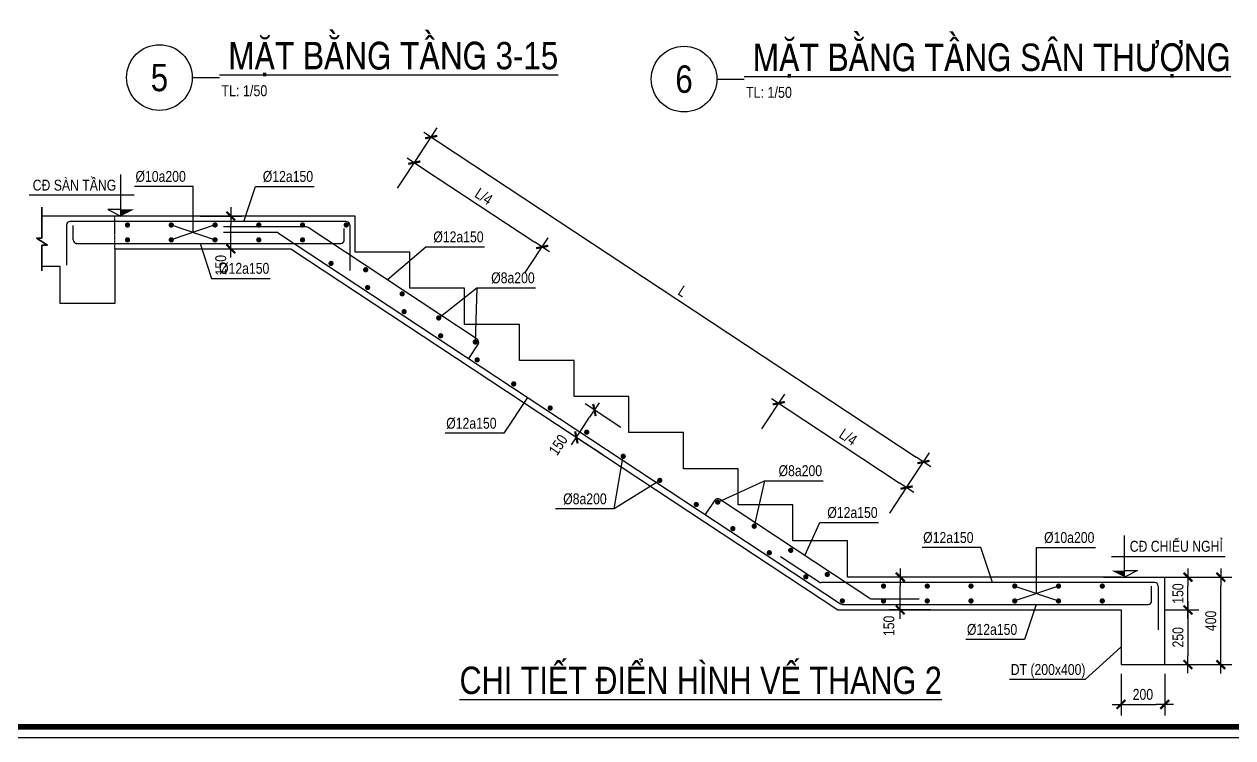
# Model space of a CAD drawing. Header units: millimetres. Extents: x 379264 to 1158416, y -283062 to 356890.
# Drawn here: x 874288 to 885337, y -30402 to -23880 of the extents above; entities that cross this region are included whole.
import ezdxf
from ezdxf.enums import TextEntityAlignment as Align

# ---------------------------------------------------------------- set-up
doc = ezdxf.new("R2010")
doc.units = ezdxf.units.MM
doc.linetypes.add('HIDDEN', pattern=[9.525, 6.35, -3.175])
for name, color, linetype in [('01PM. TEXT A', 3, 'Continuous'), ('02PM. TEXT B', 4, 'Continuous'), ('04PM. THIN', 7, 'Continuous'), ('05PM. FRAME', 4, 'Continuous'), ('06PM. HIDDEN', 4, 'HIDDEN'), ('08PM. SSS X', 6, 'Continuous'), ('11PM. DIM', 2, 'Continuous')]:
    doc.layers.add(name, color=color, linetype=linetype)
doc.styles.add('[PMDC2013]STYLE', font='arial.ttf', dxfattribs={"width": 0.8})
doc.styles.add('BLOCK C - CHI TIET THANG 6$0$VNI-HelveC', font='VHELVCN_0.TTF')
doc.styles.add('BLOCK C - CHI TIET THANG 6$0$VNI-HelveCB', font='VHELVCB_0.TTF')
doc.dimstyles.new('20', dxfattribs={"dimtxt": 250, "dimasz": 200, "dimexe": 250, "dimexo": 0, "dimgap": 100, "dimtad": 1, "dimdec": 0, "dimlfac": 0.2, "dimzin": 0, "dimdsep": 46, "dimtxsty": '[PMDC2013]STYLE', "dimblk": 'TICK', "dimcen": 0, "dimdle": 300, "dimclrd": 2, "dimclre": 2, "dimclrt": 4, "dimadec": 0, "dimazin": 0, "dimtfac": 0.004, "dimtdec": 0, "dimtix": 1, "dimtmove": 2, "dimatfit": 3, "dimldrblk": 'TICK', "dimfxl": 1, "dimtvp": 0.8, "dimtolj": 1, "dimtzin": 0, "dimarcsym": 0})

# ---------------------------------------------------------------- blocks, each defined once
blk = doc.blocks.new('CHG_XX_Khung ten')
blk.add_lwpolyline([(15, 579), (826, 579), (826, 15), (15, 15)], close=True)
at = {"color": 4, "linetype": 'Continuous', "const_width": 1}
blk.add_lwpolyline([(17, 577), (824, 577), (824, 17), (17, 17)], close=True, dxfattribs=at)
blk = doc.blocks.new('BLOCK C - CHI TIET THANG 6$0$HTT-Title')
at = {"lineweight": -2}
blk.add_line((6, 0), (11, 0), dxfattribs=at)
at = {"linetype": 'ByBlock', "lineweight": -2}
blk.add_circle((0, 0), 6, dxfattribs=at)
at = {"linetype": 'ByBlock', "lineweight": -2, "style": 'BLOCK C - CHI TIET THANG 6$0$VNI-HelveCB'}
blk.add_attdef('DWG.NAME', text='', height=5, dxfattribs=at).set_placement((11, 0), align=Align.BOTTOM_LEFT)
blk.add_attdef('NUMBER', text='', height=5, dxfattribs=at).set_placement((0, 0), align=Align.MIDDLE_CENTER)
at = {"linetype": 'ByBlock', "lineweight": -2, "style": 'BLOCK C - CHI TIET THANG 6$0$VNI-HelveC'}
blk.add_attdef('SCALE', text='', height=2, dxfattribs=at).set_placement((11.32, -1.41), align=Align.TOP_LEFT)
blk = doc.blocks.new('TICK')
at = {"color": 0, "linetype": 'ByBlock'}
blk.add_line((1, 0), (-1, 0), dxfattribs=at)
at = {"color": 7, "linetype": 'ByBlock', "const_width": 0.25}
blk.add_lwpolyline([(-0.5, -0.5), (0.5, 0.5)], dxfattribs=at)
blk = doc.blocks.new('*D432')
at = {"layer": '11PM. DIM', "color": 2, "lineweight": -2, "ltscale": 0.3, "transparency": 16777216}
for p, q in [((-11429, 5417), (-12243, 5955)), ((-12337, 5358), (-12144, 5650)), ((-11842, 4791), (-12656, 5329))]:
    blk.add_line(p, q, dxfattribs=at)
at = {"layer": 'Defpoints', "color": 0, "ltscale": 0.3, "transparency": 16777216}
for p in [(-12034, 5817), (-11429, 5417), (-11842, 4791)]:
    blk.add_point(p, dxfattribs=at)
at = {"layer": '11PM. DIM', "color": 2, "lineweight": -2, "ltscale": 0.3, "transparency": 16777216, "xscale": 200, "yscale": 200, "zscale": 200}
for p, rotation in [((-12034, 5817), 56.57518881796125), ((-12447, 5191), 236.5751888179612)]:
    blk.add_blockref('TICK', p, dxfattribs=dict(at, rotation=rotation))
at = {"layer": '11PM. DIM', "color": 4, "ltscale": 0.3, "transparency": 16777216, "insert": (-12861, 5019), "char_height": 250, "attachment_point": 5, "rotation": 56.5752, "style": '[PMDC2013]STYLE'}
blk.add_mtext('\\A1;150', dxfattribs=at)
blk = doc.blocks.new('*D423')
at = {"layer": '11PM. DIM', "color": 2, "lineweight": -2, "ltscale": 0.3, "transparency": 16777216}
for p, q in [((-16536, 10885), (-16013, 11678)), ((-15983, 11359), (-13396, 9651)), ((-13615, 8957), (-13092, 9750))]:
    blk.add_line(p, q, dxfattribs=at)
at = {"layer": 'Defpoints', "color": 0, "ltscale": 0.3, "transparency": 16777216}
for p in [(-16536, 10885), (-13229, 9541), (-13615, 8957)]:
    blk.add_point(p, dxfattribs=at)
at = {"layer": '11PM. DIM', "color": 2, "lineweight": -2, "ltscale": 0.3, "transparency": 16777216, "xscale": 200, "yscale": 200, "zscale": 200}
for p, rotation in [((-16150, 11469), 146.5751888165333), ((-13229, 9541), 326.5751888165333)]:
    blk.add_blockref('TICK', p, dxfattribs=dict(at, rotation=rotation))
at = {"layer": '11PM. DIM', "color": 4, "ltscale": 0.3, "transparency": 16777216, "insert": (-14564, 10696), "char_height": 250, "attachment_point": 5, "rotation": 326.5752, "style": '[PMDC2013]STYLE'}
blk.add_mtext('\\A1;L/4', dxfattribs=at)
blk = doc.blocks.new('*D424')
at = {"layer": '11PM. DIM', "color": 2, "lineweight": -2, "ltscale": 0.3, "transparency": 16777216}
for p, q in [((-8207, 5388), (-7684, 6181)), ((-7655, 5862), (-5067, 4154)), ((-5286, 3460), (-4763, 4253))]:
    blk.add_line(p, q, dxfattribs=at)
at = {"layer": 'Defpoints', "color": 0, "ltscale": 0.3, "transparency": 16777216}
for p in [(-8207, 5388), (-4900, 4044), (-5286, 3460)]:
    blk.add_point(p, dxfattribs=at)
at = {"layer": '11PM. DIM', "color": 2, "lineweight": -2, "ltscale": 0.3, "transparency": 16777216, "xscale": 200, "yscale": 200, "zscale": 200}
for p, rotation in [((-7822, 5972), 146.5751888165333), ((-4900, 4044), 326.5751888165333)]:
    blk.add_blockref('TICK', p, dxfattribs=dict(at, rotation=rotation))
at = {"layer": '11PM. DIM', "color": 4, "ltscale": 0.3, "transparency": 16777216, "insert": (-6235, 5199), "char_height": 250, "attachment_point": 5, "rotation": 326.5752, "style": '[PMDC2013]STYLE'}
blk.add_mtext('\\A1;L/4', dxfattribs=at)
blk = doc.blocks.new('*U808')
at = {"const_width": 60}
for points in [[(-30, 0, 1), (30, 0, 1)], [(970, 0, 1), (1030, 0, 1)], [(1970, 0, 1), (2030, 0, 1)], [(2970, 0, 1), (3030, 0, 1)], [(3970, 0, 1), (4030, 0, 1)], [(4970, 0, 1), (5030, 0, 1)], [(5970, 0, 1), (6030, 0, 1)], [(6970, 0, 1), (7030, 0, 1)], [(7970, 0, 1), (8030, 0, 1)], [(8970, 0, 1), (9030, 0, 1)], [(9970, 0, 1), (10030, 0, 1)], [(10970, 0, 1), (11030, 0, 1)], [(11970, 0, 1), (12030, 0, 1)], [(12970, 0, 1), (13030, 0, 1)], [(13970, 0, 1), (14030, 0, 1)]]:
    blk.add_lwpolyline(points, format="xyb", close=True, dxfattribs=at)
blk = doc.blocks.new('*U812')
at = {"const_width": 60}
for points in [[(-30, 0, 1), (30, 0, 1)], [(970, 0, 1), (1030, 0, 1)], [(1970, 0, 1), (2030, 0, 1)], [(2970, 0, 1), (3030, 0, 1)]]:
    blk.add_lwpolyline(points, format="xyb", close=True, dxfattribs=at)
blk = doc.blocks.new('*U809')
at = {"const_width": 60}
for points in [[(-4970, 0, -1), (-5030, 0, -1)], [(-3970, 0, -1), (-4030, 0, -1)], [(-2970, 0, -1), (-3030, 0, -1)], [(-1970, 0, -1), (-2030, 0, -1)], [(-970, 0, -1), (-1030, 0, -1)], [(30, 0, -1), (-30, 0, -1)]]:
    blk.add_lwpolyline(points, format="xyb", close=True, dxfattribs=at)
blk = doc.blocks.new('*U811')
at = {"const_width": 60}
for points in [[(-3970, 0, -1), (-4030, 0, -1)], [(-2970, 0, -1), (-3030, 0, -1)], [(-1970, 0, -1), (-2030, 0, -1)], [(-970, 0, -1), (-1030, 0, -1)], [(30, 0, -1), (-30, 0, -1)]]:
    blk.add_lwpolyline(points, format="xyb", close=True, dxfattribs=at)
blk = doc.blocks.new('*D425')
at = {"layer": '11PM. DIM', "color": 2, "lineweight": -2, "ltscale": 0.3, "transparency": 16777216}
for p, q in [((-16150, 11469), (-15627, 12262)), ((-15598, 11943), (-4682, 4738)), ((-4900, 4044), (-4377, 4837))]:
    blk.add_line(p, q, dxfattribs=at)
at = {"layer": 'Defpoints', "color": 0, "ltscale": 0.3, "transparency": 16777216}
for p in [(-16150, 11469), (-4515, 4628), (-4900, 4044)]:
    blk.add_point(p, dxfattribs=at)
at = {"layer": '11PM. DIM', "color": 2, "lineweight": -2, "ltscale": 0.3, "transparency": 16777216, "xscale": 200, "yscale": 200, "zscale": 200}
for p, rotation in [((-15765, 12053), 146.5751888165333), ((-4515, 4628), 326.5751888165333)]:
    blk.add_blockref('TICK', p, dxfattribs=dict(at, rotation=rotation))
at = {"layer": '11PM. DIM', "color": 4, "ltscale": 0.3, "transparency": 16777216, "insert": (-10016, 8529), "char_height": 250, "attachment_point": 5, "rotation": 326.5752, "style": '[PMDC2013]STYLE'}
blk.add_mtext('\\A1;L', dxfattribs=at)
blk = doc.blocks.new('*D426')
at = {"layer": '11PM. DIM', "color": 2, "lineweight": -2, "ltscale": 0.3, "transparency": 16777216}
for p, q in [((1000, 1998), (1780, 1998)), ((1530, 1448), (1530, 1798)), ((1000, 1248), (1780, 1248))]:
    blk.add_line(p, q, dxfattribs=at)
at = {"layer": 'Defpoints', "color": 0, "ltscale": 0.3, "transparency": 16777216}
for p in [(1000, 1998), (1530, 1998), (1000, 1248)]:
    blk.add_point(p, dxfattribs=at)
at = {"layer": '11PM. DIM', "color": 2, "lineweight": -2, "ltscale": 0.3, "transparency": 16777216, "xscale": 200, "yscale": 200, "zscale": 200}
for p, rotation in [((1530, 1998), 90), ((1530, 1248), 270)]:
    blk.add_blockref('TICK', p, dxfattribs=dict(at, rotation=rotation))
at = {"layer": '11PM. DIM', "color": 4, "ltscale": 0.3, "transparency": 16777216, "insert": (1302, 1623), "char_height": 250, "attachment_point": 5, "rotation": 90, "style": '[PMDC2013]STYLE'}
blk.add_mtext('\\A1;150', dxfattribs=at)
blk = doc.blocks.new('*D427')
at = {"layer": '11PM. DIM', "color": 2, "lineweight": -2, "ltscale": 0.3, "transparency": 16777216}
for p, q in [((1000, 1248), (1780, 1248)), ((1530, 1048), (1530, 200)), ((1000, 0), (1780, 0))]:
    blk.add_line(p, q, dxfattribs=at)
at = {"layer": 'Defpoints', "color": 0, "ltscale": 0.3, "transparency": 16777216}
for p in [(1000, 1248), (1000, 0), (1530, 0)]:
    blk.add_point(p, dxfattribs=at)
at = {"layer": '11PM. DIM', "color": 2, "lineweight": -2, "ltscale": 0.3, "transparency": 16777216, "xscale": 200, "yscale": 200, "zscale": 200}
for p, rotation in [((1530, 1248), 90), ((1530, 0), 270)]:
    blk.add_blockref('TICK', p, dxfattribs=dict(at, rotation=rotation))
at = {"layer": '11PM. DIM', "color": 4, "ltscale": 0.3, "transparency": 16777216, "insert": (1302, 624), "char_height": 250, "attachment_point": 5, "rotation": 90, "style": '[PMDC2013]STYLE'}
blk.add_mtext('\\A1;250', dxfattribs=at)
blk = doc.blocks.new('*D428')
at = {"layer": '11PM. DIM', "color": 2, "lineweight": -2, "ltscale": 0.3, "transparency": 16777216}
for p, q in [((1000, 1998), (2530, 1998)), ((2280, 198), (2280, 1798)), ((1000, -2), (2530, -2))]:
    blk.add_line(p, q, dxfattribs=at)
at = {"layer": 'Defpoints', "color": 0, "ltscale": 0.3, "transparency": 16777216}
for p in [(1000, 1998), (2280, 1998), (1000, -2)]:
    blk.add_point(p, dxfattribs=at)
at = {"layer": '11PM. DIM', "color": 2, "lineweight": -2, "ltscale": 0.3, "transparency": 16777216, "xscale": 200, "yscale": 200, "zscale": 200}
for p, rotation in [((2280, 1998), 90), ((2280, -2), 270)]:
    blk.add_blockref('TICK', p, dxfattribs=dict(at, rotation=rotation))
at = {"layer": '11PM. DIM', "color": 4, "ltscale": 0.3, "transparency": 16777216, "insert": (2052, 998), "char_height": 250, "attachment_point": 5, "rotation": 90, "style": '[PMDC2013]STYLE'}
blk.add_mtext('\\A1;400', dxfattribs=at)
blk = doc.blocks.new('*D429')
at = {"layer": '11PM. DIM', "color": 2, "lineweight": -2, "ltscale": 0.3, "transparency": 16777216}
for p, q in [((0, -210), (0, -1160)), ((1000, -210), (1000, -1160)), ((200, -910), (800, -910))]:
    blk.add_line(p, q, dxfattribs=at)
at = {"layer": 'Defpoints', "color": 0, "ltscale": 0.3, "transparency": 16777216}
for p in [(0, -210), (1000, -210), (1000, -910)]:
    blk.add_point(p, dxfattribs=at)
at = {"layer": '11PM. DIM', "color": 2, "lineweight": -2, "ltscale": 0.3, "transparency": 16777216, "xscale": 200, "yscale": 200, "zscale": 200, "rotation": 180}
blk.add_blockref('TICK', (0, -910), dxfattribs=at)
at = {"layer": '11PM. DIM', "color": 2, "lineweight": -2, "ltscale": 0.3, "transparency": 16777216, "xscale": 200, "yscale": 200, "zscale": 200}
blk.add_blockref('TICK', (1000, -910), dxfattribs=at)
at = {"layer": '11PM. DIM', "color": 4, "ltscale": 0.3, "transparency": 16777216, "insert": (500, -683), "char_height": 250, "attachment_point": 5, "style": '[PMDC2013]STYLE'}
blk.add_mtext('\\A1;200', dxfattribs=at)
blk = doc.blocks.new('*D430')
at = {"layer": '11PM. DIM', "color": 2, "lineweight": -2, "ltscale": 0.3, "transparency": 16777216}
for p, q in [((-4345, 1999), (-5295, 1999)), ((-5045, 1449), (-5045, 1799)), ((-4345, 1249), (-5295, 1249))]:
    blk.add_line(p, q, dxfattribs=at)
at = {"layer": 'Defpoints', "color": 0, "ltscale": 0.3, "transparency": 16777216}
for p in [(-5045, 1999), (-4345, 1999), (-4345, 1249)]:
    blk.add_point(p, dxfattribs=at)
at = {"layer": '11PM. DIM', "color": 2, "lineweight": -2, "ltscale": 0.3, "transparency": 16777216, "xscale": 200, "yscale": 200, "zscale": 200}
for p, rotation in [((-5045, 1999), 90), ((-5045, 1249), 270)]:
    blk.add_blockref('TICK', p, dxfattribs=dict(at, rotation=rotation))
at = {"layer": '11PM. DIM', "color": 4, "ltscale": 0.3, "transparency": 16777216, "insert": (-5303, 884), "char_height": 250, "attachment_point": 5, "rotation": 90, "style": '[PMDC2013]STYLE'}
blk.add_mtext('\\A1;150', dxfattribs=at)
blk = doc.blocks.new('*U1034')
at = {"layer": '04PM. THIN'}
for p, q in [((0, 0), (0, 950)), ((-300, 475), (2100, 475)), ((0, 150), (300, 150)), ((300, 150), (0, 0))]:
    blk.add_line(p, q, dxfattribs=at)
at = {"layer": '04PM. THIN', "linetype": 'ByBlock'}
blk.add_line((-475, 0), (475, 0), dxfattribs=at)
at = {"layer": '04PM. THIN'}
blk.add_solid([(0, 0), (0, 150), (-300, 150)], dxfattribs=at)
blk = doc.blocks.new('*U684')
at = {"layer": '04PM. THIN'}
for p, q in [((0, 0), (0, 950)), ((-300, 475), (2300, 475)), ((0, 150), (300, 150)), ((300, 150), (0, 0))]:
    blk.add_line(p, q, dxfattribs=at)
at = {"layer": '04PM. THIN', "linetype": 'ByBlock'}
blk.add_line((-475, 0), (475, 0), dxfattribs=at)
at = {"layer": '04PM. THIN'}
blk.add_solid([(0, 0), (0, 150), (-300, 150)], dxfattribs=at)
blk = doc.blocks.new('*D431')
at = {"layer": '11PM. DIM', "color": 2, "lineweight": -2, "ltscale": 0.3, "transparency": 16777216}
for p, q in [((-21045, 10249), (-20095, 10249)), ((-20345, 9699), (-20345, 10049)), ((-21045, 9499), (-20095, 9499))]:
    blk.add_line(p, q, dxfattribs=at)
at = {"layer": 'Defpoints', "color": 0, "ltscale": 0.3, "transparency": 16777216}
for p in [(-21045, 10249), (-20345, 10249), (-21045, 9499)]:
    blk.add_point(p, dxfattribs=at)
at = {"layer": '11PM. DIM', "color": 2, "lineweight": -2, "ltscale": 0.3, "transparency": 16777216, "xscale": 200, "yscale": 200, "zscale": 200}
for p, rotation in [((-20345, 10249), 90), ((-20345, 9499), 270)]:
    blk.add_blockref('TICK', p, dxfattribs=dict(at, rotation=rotation))
at = {"layer": '11PM. DIM', "color": 4, "ltscale": 0.3, "transparency": 16777216, "insert": (-20573, 9126), "char_height": 250, "attachment_point": 5, "rotation": 90, "style": '[PMDC2013]STYLE'}
blk.add_mtext('\\A1;150', dxfattribs=at)
blk = doc.blocks.new('A$C74B24C09')
at = {"layer": '04PM. THIN'}
for p, q in [((-20705, 10044.3), (-21705, 9704.3)), ((-21705, 10044.3), (-20705, 9704.3)), ((-14719.5, 8607.3), (-14758.5, 7369.3)), ((-11586.1, 3557.5), (-11375.9, 4759.3)), ((-8151.4, 4199.9), (-8382.6, 3161.2)), ((-1428.4, 1793.1, 0), (-2428.4, 1453.1, 0)), ((-2428.4, 1793.1, 0), (-1428.4, 1453.1, 0))]:
    blk.add_line(p, q, dxfattribs=at)
at = {"layer": '04PM. THIN', "flags": 128}
for points in [[(-21205, 9874.3), (-21205, 10924.3), (-22546.4, 10924.3)], [(-20047.7, 10124.3), (-19783.4, 10924.3), (-18442, 10924.3)], [(-21047.7, 9624.3), (-20783.4, 8824.3), (-19442, 8824.3)], [(-16770, 8792.8), (-15886.5, 9542.9), (-14545.1, 9542.9)], [(-15593.1, 7920.2), (-14719.5, 8607.3), (-13378.1, 8607.3)], [(-13561.4, 6105.9), (-14103.4, 5284.6), (-15444.8, 5284.6)], [(-10541.3, 4208.5), (-11586.1, 3557.5), (-12927.5, 3557.5)], [(-9217.3, 3712.1), (-8151.4, 4199.9), (-6810, 4199.9)], [(-7226.8, 2494.2), (-6882.3, 3244.4), (-5540.9, 3244.4)], [(-2.3, 397.3), (-821.9, -342.7), (-2551.8, -342.7)]]:
    blk.add_lwpolyline(points, dxfattribs=at)
at = {"layer": '04PM. THIN'}
blk.add_lwpolyline([(-24661.3, 8999.2), (-24661.3, 8999.2), (-24661.3, 9582.4), (-24534, 9583.4), (-24784.8, 9743.1), (-24661.3, 9743.1), (-24661.3, 10449.2), (-24661.3, 10449.2), (-24661.3, 9742.8), (-24784.8, 9743.1), (-24534, 9583.4), (-24661.3, 9582.9)], close=True, dxfattribs=at)
at = {"layer": '04PM. THIN', "elevation": 0, "flags": 128}
for points in [[(-2939.4, 1873.1), (-3203.7, 2673.1), (-4545.1, 2673.1)], [(-1928.4, 1623.1), (-1928.4, 2673.1), (-587, 2673.1)], [(-1939.4, 1373.1), (-2203.7, 573.1), (-3545.1, 573.1)]]:
    blk.add_lwpolyline(points, dxfattribs=at)
at = {"layer": '05PM. FRAME', "ltscale": 0.25}
for p, q in [((-22994.9, 10249.3), (-24661.3, 10249.3)), ((-22994.9, 9500.6), (-22994.9, 8251.4)), ((-24247.6, 8251.4), (-24247.6, 9099.3)), ((-22994.9, 8251.4), (-24247.6, 8251.4)), ((0, 1997.9), (999.7, 1997.9)), ((999.7, 0), (999.7, 1997.9)), ((0, 1249.3), (0, 0)), ((0, 0), (999.7, 0))]:
    blk.add_line(p, q, dxfattribs=at)
for points in [[(0, 1997.9), (0, 1999.3), (-6250, 1999.3), (-6250, 2824.3), (-7500, 2824.3), (-7500, 3649.3), (-8750, 3649.3), (-8750, 4474.3), (-10000, 4474.3), (-10000, 5299.3), (-11250, 5299.3), (-11250, 6124.3), (-12500, 6124.3), (-12500, 6949.3), (-13750, 6949.3), (-13750, 7774.3), (-15000, 7774.3), (-15000, 8599.3), (-16250, 8599.3), (-16250, 9424.3), (-17500, 9424.3), (-17500, 10249.3), (-22994.9, 10249.3)], [(-22994.9, 9499.3), (-18975.2, 9499.3), (-6475.2, 1249.3), (0, 1249.3)], [(-24247.6, 9099.3), (-24661.3, 9099.3)]]:
    blk.add_lwpolyline(points, dxfattribs=at)
at = {"layer": '06PM. HIDDEN', "linetype": 'HIDDEN', "ltscale": 0.25}
blk.add_line((-22994.9, 9500.6), (-22994.9, 10249.3), dxfattribs=at)
at = {"layer": '08PM. SSS X', "ltscale": 400}
for p, q in [((-24097.6, 10044), (-24097.6, 9128)), ((-17705, 10124.3), (-24025, 10124.3)), ((-23947.6, 9705.6), (-23947.6, 10032.2)), ((-18622.1, 9999.3), (-20511.9, 9999.3)), ((-14714.5, 7436.1), (-18578.1, 9986.1)), ((-17750, 9704.3), (-17750, 9961.7)), ((-17625, 10044.3), (-17625, 9001.9)), ((-19295, 9874.3), (-20511.9, 9874.3)), ((-19251, 9861.1), (-6412.3, 1387.5)), ((-23875, 9624.3), (-17830, 9624.3)), ((-14691.8, 7325.2), (-14909.3, 6995.6)), ((-9284, 3756.1), (-9501.6, 3426.5)), ((-5739.4, 1512.5), (-9173.2, 3778.8)), ((-7778.8, 2469.2), (-6898.1, 1887.9)), ((769.7, 1872.7), (-6854, 1874.6)), ((699.7, 1454.3), (699.7, 1790.3)), ((849.7, 1792.7), (849.7, 796)), ((-5695.3, 1499.3), (-4616.3, 1499.3)), ((-6368.2, 1374.3), (619.7, 1374.3))]:
    blk.add_line(p, q, dxfattribs=at)
for centre, start, end in [((-24017.6, 10044), 90.01477, 180), ((-18622.1, 9919.3), 56.57519, 90), ((-17705, 10044.3), 0, 90), ((-23867.6, 9705.6), 180, 270), ((-19295, 9794.3), 56.57519, 90), ((-17830, 9704.3), 270, 0), ((-14758.5, 7369.3), 326.57519, 56.57519), ((-9217.3, 3712.1), 56.57519, 146.57519), ((-6854, 1954.6), 236.57519, 269.98523), ((769.7, 1792.7), 0, 89.98523), ((-6368.2, 1454.3), 236.57519, 270), ((-5695.3, 1579.3), 236.57519, 270), ((619.7, 1454.3), 270, 0)]:
    blk.add_arc(centre, 80, start, end, dxfattribs=at)
at = {"layer": '02PM. TEXT B', "ltscale": 500, "xscale": -1}
blk.add_blockref('*U1034', (-22854.8, 10249.3), dxfattribs=at)
at = {"layer": '02PM. TEXT B', "ltscale": 500}
blk.add_blockref('*U684', (79.6, 1997.9), dxfattribs=at)
at = {"layer": '04PM. THIN'}
for p in [(-17705, 10044.3), (-428.4, 1793.1, 0)]:
    blk.add_blockref('*U809', p, dxfattribs=at)
for name, p, xscale, rotation in [('*U811', (-18705, 9704.3), -1, 180), ('*U812', (-9217.3, 3712.1), -1.000000000000001, 146.5751888173853), ('*U809', (-428.4, 1454.2, 0), -1, 180)]:
    blk.add_blockref(name, p, dxfattribs=dict(at, xscale=xscale, rotation=rotation))
for name, p, rotation in [('*U808', (-6368.2, 1454.3), 146.5751888174145), ('*U812', (-14758.5, 7369.3), 146.5751888173837)]:
    blk.add_blockref(name, p, dxfattribs=dict(at, rotation=rotation))
at = {"layer": '01PM. TEXT A', "style": '[PMDC2013]STYLE', "width": 0.8}
blk.add_text('%%UCHI TIẾT ĐIỂN HÌNH VẾ THANG 2', height=625, dxfattribs=at).set_placement((-9606.1, -672.9), align=Align.CENTER)
at = {"layer": '02PM. TEXT B', "ltscale": 500, "style": '[PMDC2013]STYLE', "width": 0.8}
for s, p in [('CĐ SÀN TẦNG', (-24871.6, 10954.3, 0)), ('CĐ CHIẾU NGHỈ', (199.4, 2702.9, 0))]:
    blk.add_text(s, height=250, dxfattribs=at).set_placement(p, align=Align.MIDDLE_LEFT)
at = {"layer": '02PM. TEXT B', "color": 4, "style": '[PMDC2013]STYLE', "width": 0.8}
for s, p in [('%%C10a200', (-22522.7, 11029.3)), ('%%C12a150', (-19613.3, 11029.3)), ('%%C12a150', (-15716.5, 9647.9)), ('%%C12a150', (-20613.3, 8929.3)), ('%%C8a200', (-14394, 8712.3)), ('%%C12a150', (-15421.1, 5389.6)), ('%%C8a200', (-7826, 4304.9)), ('%%C8a200', (-12748.4, 3662.5)), ('%%C12a150', (-6712.2, 3349.4)), ('%%C12a150', (-4521.4, 2778.1, 0)), ('%%C10a200', (-1758.3, 2778.1, 0)), ('%%C12a150', (-3521.4, 678.1, 0)), ('DT (200x400)', (-2520.6, -237.7))]:
    blk.add_text(s, height=250, dxfattribs=at).set_placement(p)
at = {"layer": '11PM. DIM', "ltscale": 0.3}
for base, p1, p2, text, picture, middle in [((-4514.8, 4628.3), (-16150.4, 11469.1), (-4900.4, 4044.1), 'L', '*D425', (-10015.9, 8528.6)), ((-13229.3, 9541.1), (-16536, 10884.9), (-13614.9, 8956.9), 'L/4', '*D423', (-14563.6, 10696.5)), ((-4900.4, 4044.1), (-8207.1, 5387.8), (-5286, 3459.9), 'L/4', '*D424', (-6234.7, 5199.4))]:
    dim = blk.add_linear_dim(base=base, p1=p1, p2=p2, angle=326.57519, text=text, dimstyle='20', override={"dimtxsty": '[PMDC2013]STYLE'}, dxfattribs=at)
    dim.commit()
    dim.dimension.update_dxf_attribs({"geometry": picture, "text_midpoint": middle})
for base, p1, p2, angle, picture, middle in [((-20345.4, 10249.3), (-21045.4, 9499.3), (-21045.4, 10249.3), 90, '*D431', (-20573, 9126.1)), ((-12034.1, 5816.8), (-11842.1, 4791.5), (-11429, 5417.4), 56.57519, '*D432', (-12861.2, 5019.1)), ((-5044.9, 1999.3), (-4344.9, 1249.3), (-4344.9, 1999.3), 90, '*D430', (-5303.1, 884.3))]:
    dim = blk.add_linear_dim(base=base, p1=p1, p2=p2, angle=angle, dimstyle='20', dxfattribs=at)
    dim.commit()
    dim.dimension.update_dxf_attribs({"geometry": picture, "text_midpoint": middle, "dimtype": 128})
for base, p1, p2, angle, picture, middle in [((1530.1, 1997.9), (999.7, 1247.9), (999.7, 1997.9), 90, '*D426', (1302.4, 1622.9)), ((2280.1, 1997.9), (999.7, -2.1), (999.7, 1997.9), 90, '*D428', (2052.4, 997.9)), ((1530.1, 0), (999.7, 1247.9), (999.7, 0), 270, '*D427', (1302.4, 624))]:
    dim = blk.add_linear_dim(base=base, p1=p1, p2=p2, angle=angle, dimstyle='20', override={"dimtxsty": '[PMDC2013]STYLE'}, dxfattribs=at)
    dim.commit()
    dim.dimension.update_dxf_attribs({"geometry": picture, "text_midpoint": middle})
dim = blk.add_linear_dim(base=(999.7, -910.3), p1=(-0.3, -210.3), p2=(999.7, -210.3), dimstyle='20', override={"dimtxsty": '[PMDC2013]STYLE'}, dxfattribs=at)
dim.commit()
dim.dimension.update_dxf_attribs({"geometry": '*D429', "text_midpoint": (499.7, -682.7)})

msp = doc.modelspace()

# ---------------------------------------------------------------- block references
at = {"layer": '04PM. THIN', "xscale": 50, "yscale": 50, "zscale": 50}
msp.add_blockref('CHG_XX_Khung ten', (862079.92, -31152.33), dxfattribs=at)

# ---------------------------------------------------------------- next in the draw order: block references
at = {"layer": '01PM. TEXT A'}
ref = msp.add_blockref('BLOCK C - CHI TIET THANG 6$0$HTT-Title', (875524.74, -24367.28), dxfattribs=dict(at, xscale=50, yscale=50, zscale=50))
ref.add_attrib('NUMBER', '5', dxfattribs={"layer": '0', "color": 0, "linetype": 'ByBlock', "lineweight": -2, "height": 250, "style": 'BLOCK C - CHI TIET THANG 6$0$VNI-HelveCB'}).set_placement((875524.74, -24367.28), align=Align.MIDDLE_CENTER)
ref.add_attrib('DWG.NAME', '%%u MAËT BAÈNG TAÀNG 3-15', dxfattribs={"layer": '0', "color": 3, "linetype": 'ByBlock', "lineweight": -2, "height": 250, "style": 'BLOCK C - CHI TIET THANG 6$0$VNI-HelveCB'}).set_placement((876074.74, -24367.28), align=Align.BOTTOM_LEFT)
ref.add_attrib('SCALE', 'TL: 1/50', dxfattribs={"layer": '0', "color": 0, "linetype": 'ByBlock', "lineweight": -2, "height": 100, "style": 'BLOCK C - CHI TIET THANG 6$0$VNI-HelveC'}).set_placement((876090.51, -24437.97), align=Align.TOP_LEFT)
ref = msp.add_blockref('BLOCK C - CHI TIET THANG 6$0$HTT-Title', (880320.17, -24382.17), dxfattribs=dict(at, xscale=50, yscale=50, zscale=50))
ref.add_attrib('NUMBER', '6', dxfattribs={"layer": '0', "color": 0, "linetype": 'ByBlock', "lineweight": -2, "height": 250, "style": 'BLOCK C - CHI TIET THANG 6$0$VNI-HelveCB'}).set_placement((880320.17, -24382.17), align=Align.MIDDLE_CENTER)
ref.add_attrib('DWG.NAME', '%%u MAËT BAÈNG TAÀNG SAÂN THÖÔÏNG', dxfattribs={"layer": '0', "color": 3, "linetype": 'ByBlock', "lineweight": -2, "height": 250, "style": 'BLOCK C - CHI TIET THANG 6$0$VNI-HelveCB'}).set_placement((880870.17, -24382.17), align=Align.BOTTOM_LEFT)
ref.add_attrib('SCALE', 'TL: 1/50', dxfattribs={"layer": '0', "color": 0, "linetype": 'ByBlock', "lineweight": -2, "height": 100, "style": 'BLOCK C - CHI TIET THANG 6$0$VNI-HelveC'}).set_placement((880885.94, -24452.86), align=Align.TOP_LEFT)
at = {"layer": '11PM. DIM', "xscale": 0.4, "yscale": 0.4, "zscale": 0.4}
msp.add_blockref('A$C74B24C09', (884314.8, -29732.87), dxfattribs=at)

doc.saveas('drawing.dxf')
